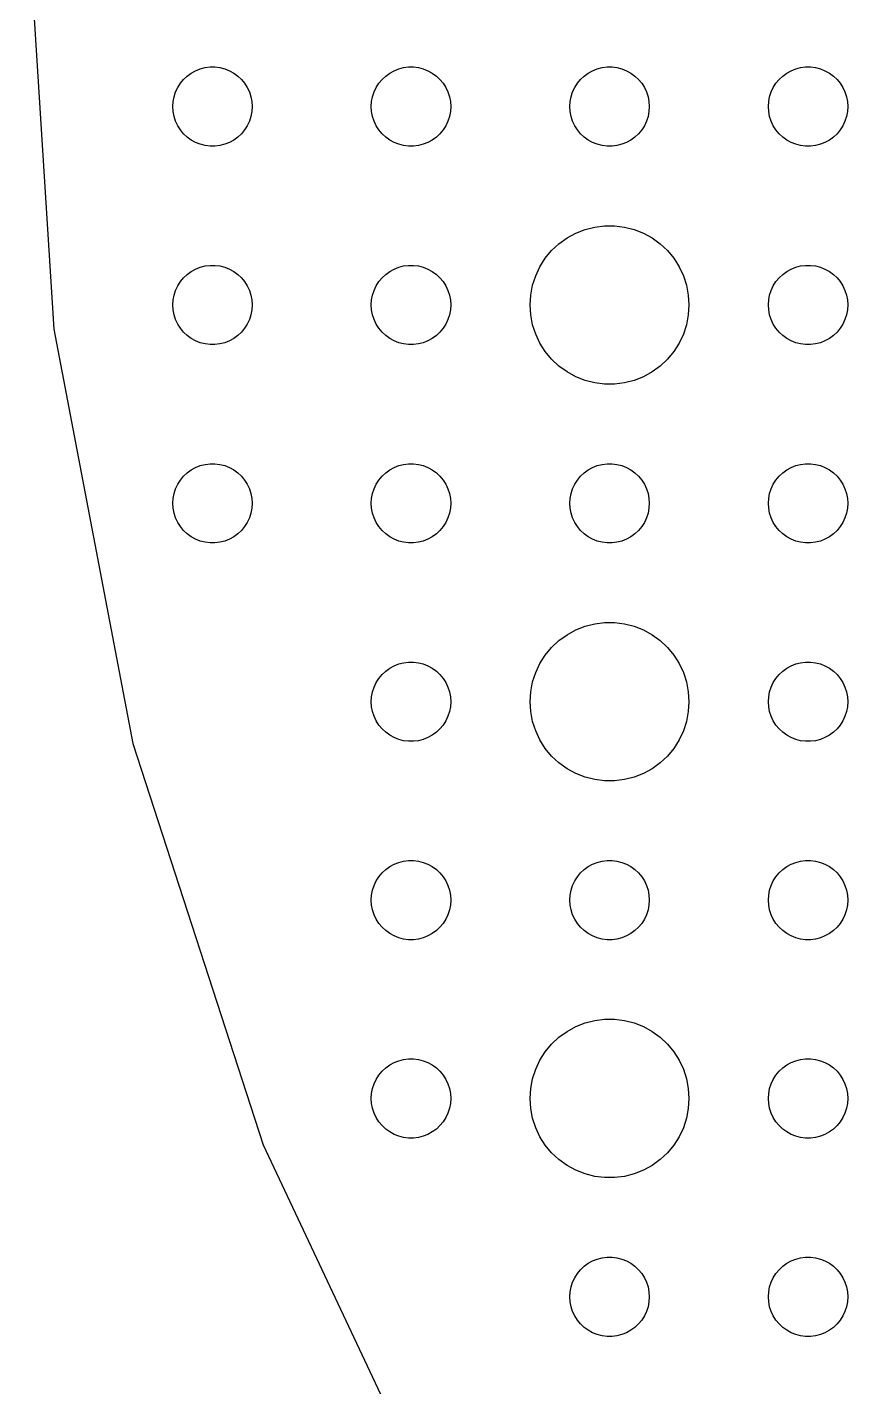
# Model space of a CAD drawing. Header units: metres. Extents: x -127 to 127, y -127 to 127.
# Drawn here: x -127 to -96, y -55.9 to -4.5 of the extents above; entities that cross this region are included whole.
import ezdxf

# ---------------------------------------------------------------- set-up
doc = ezdxf.new("R2010")
doc.units = ezdxf.units.M

msp = doc.modelspace()

# ---------------------------------------------------------------- linework, layer by layer
for p, q in [((-127, 0), (-125.999, -15.9173)), ((-120.804, -6.23351), (-120.639, -6.14275)), ((-120.639, -6.14275), (-120.464, -6.07341)), ((-120.464, -6.07341), (-120.281, -6.02657)), ((-120.281, -6.02657), (-120.094, -6.00294)), ((-120.094, -6.00294), (-119.906, -6.00294)), ((-119.906, -6.00294), (-119.719, -6.02657)), ((-119.719, -6.02657), (-119.536, -6.07341)), ((-119.536, -6.07341), (-119.361, -6.14275)), ((-119.361, -6.14275), (-119.196, -6.23351)), ((-113.304, -6.23351), (-113.139, -6.14275)), ((-113.139, -6.14275), (-112.964, -6.07341)), ((-112.964, -6.07341), (-112.781, -6.02657)), ((-112.781, -6.02657), (-112.594, -6.00294)), ((-112.594, -6.00294), (-112.406, -6.00294)), ((-112.406, -6.00294), (-112.219, -6.02657)), ((-112.219, -6.02657), (-112.036, -6.07341)), ((-112.036, -6.07341), (-111.861, -6.14275)), ((-111.861, -6.14275), (-111.696, -6.23351)), ((-105.804, -6.23351), (-105.639, -6.14275)), ((-105.639, -6.14275), (-105.464, -6.07341)), ((-105.464, -6.07341), (-105.281, -6.02657)), ((-105.281, -6.02657), (-105.094, -6.00294)), ((-105.094, -6.00294), (-104.906, -6.00294)), ((-104.906, -6.00294), (-104.719, -6.02657)), ((-104.719, -6.02657), (-104.536, -6.07341)), ((-104.536, -6.07341), (-104.361, -6.14275)), ((-104.361, -6.14275), (-104.196, -6.23351)), ((-98.3037, -6.23351), (-98.1387, -6.14275)), ((-98.1387, -6.14275), (-97.9635, -6.07341)), ((-97.9635, -6.07341), (-97.7811, -6.02657)), ((-97.7811, -6.02657), (-97.5942, -6.00294)), ((-97.5942, -6.00294), (-97.4058, -6.00294)), ((-97.4058, -6.00294), (-97.2189, -6.02657)), ((-97.2189, -6.02657), (-97.0365, -6.07341)), ((-97.0365, -6.07341), (-96.8613, -6.14275)), ((-96.8613, -6.14275), (-96.6963, -6.23351)), ((-121.314, -6.77736), (-121.214, -6.61832)), ((-121.214, -6.61832), (-121.093, -6.47318)), ((-121.093, -6.47318), (-120.956, -6.34422)), ((-120.956, -6.34422), (-120.804, -6.23351)), ((-119.196, -6.23351), (-119.044, -6.34422)), ((-119.044, -6.34422), (-118.907, -6.47318)), ((-118.907, -6.47318), (-118.786, -6.61832)), ((-118.786, -6.61832), (-118.686, -6.77736)), ((-113.814, -6.77736), (-113.714, -6.61832)), ((-113.714, -6.61832), (-113.593, -6.47318)), ((-113.593, -6.47318), (-113.456, -6.34422)), ((-113.456, -6.34422), (-113.304, -6.23351)), ((-111.696, -6.23351), (-111.544, -6.34422)), ((-111.544, -6.34422), (-111.407, -6.47318)), ((-111.407, -6.47318), (-111.286, -6.61832)), ((-111.286, -6.61832), (-111.186, -6.77736)), ((-106.314, -6.77736), (-106.214, -6.61832)), ((-106.214, -6.61832), (-106.093, -6.47318)), ((-106.093, -6.47318), (-105.956, -6.34422)), ((-105.956, -6.34422), (-105.804, -6.23351)), ((-104.196, -6.23351), (-104.044, -6.34422)), ((-104.044, -6.34422), (-103.907, -6.47318)), ((-103.907, -6.47318), (-103.786, -6.61832)), ((-103.786, -6.61832), (-103.686, -6.77736)), ((-98.8145, -6.77736), (-98.7135, -6.61832)), ((-98.7135, -6.61832), (-98.5934, -6.47318)), ((-98.5934, -6.47318), (-98.4561, -6.34422)), ((-98.4561, -6.34422), (-98.3037, -6.23351)), ((-96.6963, -6.23351), (-96.5439, -6.34422)), ((-96.5439, -6.34422), (-96.4065, -6.47318)), ((-96.4065, -6.47318), (-96.2865, -6.61832)), ((-96.2865, -6.61832), (-96.1855, -6.77736)), ((-121.488, -7.312), (-121.453, -7.12695)), ((-121.453, -7.12695), (-121.395, -6.9478)), ((-121.395, -6.9478), (-121.314, -6.77736)), ((-118.686, -6.77736), (-118.605, -6.9478)), ((-118.605, -6.9478), (-118.547, -7.12695)), ((-118.547, -7.12695), (-118.512, -7.312)), ((-113.988, -7.312), (-113.953, -7.12695)), ((-113.953, -7.12695), (-113.895, -6.9478)), ((-113.895, -6.9478), (-113.814, -6.77736)), ((-111.186, -6.77736), (-111.105, -6.9478)), ((-111.105, -6.9478), (-111.047, -7.12695)), ((-111.047, -7.12695), (-111.012, -7.312)), ((-106.488, -7.312), (-106.453, -7.12695)), ((-106.453, -7.12695), (-106.395, -6.9478)), ((-106.395, -6.9478), (-106.314, -6.77736)), ((-103.686, -6.77736), (-103.605, -6.9478)), ((-103.605, -6.9478), (-103.547, -7.12695)), ((-103.547, -7.12695), (-103.512, -7.312)), ((-98.9882, -7.312), (-98.9529, -7.12695)), ((-98.9529, -7.12695), (-98.8947, -6.9478)), ((-98.8947, -6.9478), (-98.8145, -6.77736)), ((-96.1855, -6.77736), (-96.1053, -6.9478)), ((-96.1053, -6.9478), (-96.0471, -7.12695)), ((-96.0471, -7.12695), (-96.0118, -7.312)), ((-121.5, -7.5), (-121.488, -7.312)), ((-121.488, -7.68799), (-121.5, -7.5)), ((-121.453, -7.87303), (-121.488, -7.68799)), ((-118.512, -7.68799), (-118.547, -7.87303)), ((-118.512, -7.312), (-118.5, -7.5)), ((-118.5, -7.5), (-118.512, -7.68799)), ((-114, -7.5), (-113.988, -7.312)), ((-113.988, -7.68799), (-114, -7.5)), ((-113.953, -7.87303), (-113.988, -7.68799)), ((-111.012, -7.68799), (-111.047, -7.87303)), ((-111.012, -7.312), (-111, -7.5)), ((-111, -7.5), (-111.012, -7.68799)), ((-106.5, -7.5), (-106.488, -7.312)), ((-106.488, -7.68799), (-106.5, -7.5)), ((-106.453, -7.87303), (-106.488, -7.68799)), ((-103.512, -7.68799), (-103.547, -7.87303)), ((-103.512, -7.312), (-103.5, -7.5)), ((-103.5, -7.5), (-103.512, -7.68799)), ((-99, -7.5), (-98.9882, -7.312)), ((-98.9882, -7.68799), (-99, -7.5)), ((-98.9529, -7.87303), (-98.9882, -7.68799)), ((-96.0118, -7.68799), (-96.0471, -7.87303)), ((-96.0118, -7.312), (-96, -7.5)), ((-96, -7.5), (-96.0118, -7.68799)), ((-121.395, -8.05219), (-121.453, -7.87303)), ((-121.314, -8.22263), (-121.395, -8.05219)), ((-121.214, -8.38167), (-121.314, -8.22263)), ((-118.686, -8.22263), (-118.786, -8.38167)), ((-118.605, -8.05219), (-118.686, -8.22263)), ((-118.547, -7.87303), (-118.605, -8.05219)), ((-113.895, -8.05219), (-113.953, -7.87303)), ((-113.814, -8.22263), (-113.895, -8.05219)), ((-113.714, -8.38167), (-113.814, -8.22263)), ((-111.186, -8.22263), (-111.286, -8.38167)), ((-111.105, -8.05219), (-111.186, -8.22263)), ((-111.047, -7.87303), (-111.105, -8.05219)), ((-106.395, -8.05219), (-106.453, -7.87303)), ((-106.314, -8.22263), (-106.395, -8.05219)), ((-106.214, -8.38167), (-106.314, -8.22263)), ((-103.686, -8.22263), (-103.786, -8.38167)), ((-103.605, -8.05219), (-103.686, -8.22263)), ((-103.547, -7.87303), (-103.605, -8.05219)), ((-98.8947, -8.05219), (-98.9529, -7.87303)), ((-98.8145, -8.22263), (-98.8947, -8.05219)), ((-98.7135, -8.38167), (-98.8145, -8.22263)), ((-96.1855, -8.22263), (-96.2865, -8.38167)), ((-96.1053, -8.05219), (-96.1855, -8.22263)), ((-96.0471, -7.87303), (-96.1053, -8.05219)), ((-121.093, -8.52681), (-121.214, -8.38167)), ((-120.956, -8.65576), (-121.093, -8.52681)), ((-120.804, -8.76648), (-120.956, -8.65576)), ((-119.044, -8.65576), (-119.196, -8.76648)), ((-118.907, -8.52681), (-119.044, -8.65576)), ((-118.786, -8.38167), (-118.907, -8.52681)), ((-113.593, -8.52681), (-113.714, -8.38167)), ((-113.456, -8.65576), (-113.593, -8.52681)), ((-113.304, -8.76648), (-113.456, -8.65576)), ((-111.544, -8.65576), (-111.696, -8.76648)), ((-111.407, -8.52681), (-111.544, -8.65576)), ((-111.286, -8.38167), (-111.407, -8.52681)), ((-106.093, -8.52681), (-106.214, -8.38167)), ((-105.956, -8.65576), (-106.093, -8.52681)), ((-105.804, -8.76648), (-105.956, -8.65576)), ((-104.044, -8.65576), (-104.196, -8.76648)), ((-103.907, -8.52681), (-104.044, -8.65576)), ((-103.786, -8.38167), (-103.907, -8.52681)), ((-98.5934, -8.52681), (-98.7135, -8.38167)), ((-98.4561, -8.65576), (-98.5934, -8.52681)), ((-98.3037, -8.76648), (-98.4561, -8.65576)), ((-96.5439, -8.65576), (-96.6963, -8.76648)), ((-96.4065, -8.52681), (-96.5439, -8.65576)), ((-96.2865, -8.38167), (-96.4065, -8.52681)), ((-120.639, -8.85724), (-120.804, -8.76648)), ((-120.464, -8.92657), (-120.639, -8.85724)), ((-120.281, -8.97342), (-120.464, -8.92657)), ((-120.094, -8.99704), (-120.281, -8.97342)), ((-119.906, -8.99704), (-120.094, -8.99704)), ((-119.719, -8.97342), (-119.906, -8.99704)), ((-119.536, -8.92657), (-119.719, -8.97342)), ((-119.361, -8.85724), (-119.536, -8.92657)), ((-119.196, -8.76648), (-119.361, -8.85724)), ((-113.139, -8.85724), (-113.304, -8.76648)), ((-112.964, -8.92657), (-113.139, -8.85724)), ((-112.781, -8.97342), (-112.964, -8.92657)), ((-112.594, -8.99704), (-112.781, -8.97342)), ((-112.406, -8.99704), (-112.594, -8.99704)), ((-112.219, -8.97342), (-112.406, -8.99704)), ((-112.036, -8.92657), (-112.219, -8.97342)), ((-111.861, -8.85724), (-112.036, -8.92657)), ((-111.696, -8.76648), (-111.861, -8.85724)), ((-105.639, -8.85724), (-105.804, -8.76648)), ((-105.464, -8.92657), (-105.639, -8.85724)), ((-105.281, -8.97342), (-105.464, -8.92657)), ((-105.094, -8.99704), (-105.281, -8.97342)), ((-104.906, -8.99704), (-105.094, -8.99704)), ((-104.719, -8.97342), (-104.906, -8.99704)), ((-104.536, -8.92657), (-104.719, -8.97342)), ((-104.361, -8.85724), (-104.536, -8.92657)), ((-104.196, -8.76648), (-104.361, -8.85724)), ((-98.1387, -8.85724), (-98.3037, -8.76648)), ((-97.9635, -8.92657), (-98.1387, -8.85724)), ((-97.7811, -8.97342), (-97.9635, -8.92657)), ((-97.5942, -8.99704), (-97.7811, -8.97342)), ((-97.4058, -8.99704), (-97.5942, -8.99704)), ((-97.2189, -8.97342), (-97.4058, -8.99704)), ((-97.0365, -8.92657), (-97.2189, -8.97342)), ((-96.8613, -8.85724), (-97.0365, -8.92657)), ((-96.6963, -8.76648), (-96.8613, -8.85724)), ((-106.607, -12.467), (-106.277, -12.2855)), ((-106.277, -12.2855), (-105.927, -12.1468)), ((-105.927, -12.1468), (-105.562, -12.0531)), ((-105.562, -12.0531), (-105.188, -12.0059)), ((-105.188, -12.0059), (-104.812, -12.0059)), ((-104.812, -12.0059), (-104.438, -12.0531)), ((-104.438, -12.0531), (-104.073, -12.1468)), ((-104.073, -12.1468), (-103.723, -12.2855)), ((-103.723, -12.2855), (-103.393, -12.467)), ((-107.187, -12.9464), (-106.912, -12.6884)), ((-106.912, -12.6884), (-106.607, -12.467)), ((-103.393, -12.467), (-103.088, -12.6884)), ((-103.088, -12.6884), (-102.813, -12.9464)), ((-107.629, -13.5547), (-107.427, -13.2366)), ((-107.427, -13.2366), (-107.187, -12.9464)), ((-102.813, -12.9464), (-102.573, -13.2366)), ((-102.573, -13.2366), (-102.371, -13.5547)), ((-121.093, -13.9732), (-120.956, -13.8442)), ((-120.956, -13.8442), (-120.804, -13.7335)), ((-120.804, -13.7335), (-120.639, -13.6427)), ((-120.639, -13.6427), (-120.464, -13.5734)), ((-120.464, -13.5734), (-120.281, -13.5266)), ((-120.281, -13.5266), (-120.094, -13.5029)), ((-120.094, -13.5029), (-119.906, -13.5029)), ((-119.906, -13.5029), (-119.719, -13.5266)), ((-119.719, -13.5266), (-119.536, -13.5734)), ((-119.536, -13.5734), (-119.361, -13.6427)), ((-119.361, -13.6427), (-119.196, -13.7335)), ((-119.196, -13.7335), (-119.044, -13.8442)), ((-119.044, -13.8442), (-118.907, -13.9732)), ((-113.593, -13.9732), (-113.456, -13.8442)), ((-113.456, -13.8442), (-113.304, -13.7335)), ((-113.304, -13.7335), (-113.139, -13.6427)), ((-113.139, -13.6427), (-112.964, -13.5734)), ((-112.964, -13.5734), (-112.781, -13.5266)), ((-112.781, -13.5266), (-112.594, -13.5029)), ((-112.594, -13.5029), (-112.406, -13.5029)), ((-112.406, -13.5029), (-112.219, -13.5266)), ((-112.219, -13.5266), (-112.036, -13.5734)), ((-112.036, -13.5734), (-111.861, -13.6427)), ((-111.861, -13.6427), (-111.696, -13.7335)), ((-111.696, -13.7335), (-111.544, -13.8442)), ((-111.544, -13.8442), (-111.407, -13.9732)), ((-107.789, -13.8956), (-107.629, -13.5547)), ((-102.371, -13.5547), (-102.211, -13.8956)), ((-98.5934, -13.9732), (-98.4561, -13.8442)), ((-98.4561, -13.8442), (-98.3037, -13.7335)), ((-98.3037, -13.7335), (-98.1387, -13.6427)), ((-98.1387, -13.6427), (-97.9635, -13.5734)), ((-97.9635, -13.5734), (-97.7811, -13.5266)), ((-97.7811, -13.5266), (-97.5942, -13.5029)), ((-97.5942, -13.5029), (-97.4058, -13.5029)), ((-97.4058, -13.5029), (-97.2189, -13.5266)), ((-97.2189, -13.5266), (-97.0365, -13.5734)), ((-97.0365, -13.5734), (-96.8613, -13.6427)), ((-96.8613, -13.6427), (-96.6963, -13.7335)), ((-96.6963, -13.7335), (-96.5439, -13.8442)), ((-96.5439, -13.8442), (-96.4065, -13.9732)), ((-121.395, -14.4478), (-121.314, -14.2774)), ((-121.314, -14.2774), (-121.214, -14.1183)), ((-121.214, -14.1183), (-121.093, -13.9732)), ((-118.907, -13.9732), (-118.786, -14.1183)), ((-118.786, -14.1183), (-118.686, -14.2774)), ((-118.686, -14.2774), (-118.605, -14.4478)), ((-113.895, -14.4478), (-113.814, -14.2774)), ((-113.814, -14.2774), (-113.714, -14.1183)), ((-113.714, -14.1183), (-113.593, -13.9732)), ((-111.407, -13.9732), (-111.286, -14.1183)), ((-111.286, -14.1183), (-111.186, -14.2774)), ((-111.186, -14.2774), (-111.105, -14.4478)), ((-107.976, -14.624), (-107.906, -14.2539)), ((-107.906, -14.2539), (-107.789, -13.8956)), ((-102.211, -13.8956), (-102.094, -14.2539)), ((-102.094, -14.2539), (-102.024, -14.624)), ((-98.8947, -14.4478), (-98.8145, -14.2774)), ((-98.8145, -14.2774), (-98.7135, -14.1183)), ((-98.7135, -14.1183), (-98.5934, -13.9732)), ((-96.4065, -13.9732), (-96.2865, -14.1183)), ((-96.2865, -14.1183), (-96.1855, -14.2774)), ((-96.1855, -14.2774), (-96.1053, -14.4478)), ((-121.5, -15), (-121.488, -14.812)), ((-121.488, -14.812), (-121.453, -14.627)), ((-121.453, -14.627), (-121.395, -14.4478)), ((-118.605, -14.4478), (-118.547, -14.627)), ((-118.547, -14.627), (-118.512, -14.812)), ((-118.512, -14.812), (-118.5, -15)), ((-114, -15), (-113.988, -14.812)), ((-113.988, -14.812), (-113.953, -14.627)), ((-113.953, -14.627), (-113.895, -14.4478)), ((-111.105, -14.4478), (-111.047, -14.627)), ((-111.047, -14.627), (-111.012, -14.812)), ((-111.012, -14.812), (-111, -15)), ((-108, -15), (-107.976, -14.624)), ((-102.024, -14.624), (-102, -15)), ((-99, -15), (-98.9882, -14.812)), ((-98.9882, -14.812), (-98.9529, -14.627)), ((-98.9529, -14.627), (-98.8947, -14.4478)), ((-96.1053, -14.4478), (-96.0471, -14.627)), ((-96.0471, -14.627), (-96.0118, -14.812)), ((-96.0118, -14.812), (-96, -15)), ((-121.488, -15.188), (-121.5, -15)), ((-121.453, -15.373), (-121.488, -15.188)), ((-121.395, -15.5522), (-121.453, -15.373)), ((-118.547, -15.373), (-118.605, -15.5522)), ((-118.512, -15.188), (-118.547, -15.373)), ((-118.5, -15), (-118.512, -15.188)), ((-113.988, -15.188), (-114, -15)), ((-113.953, -15.373), (-113.988, -15.188)), ((-113.895, -15.5522), (-113.953, -15.373)), ((-111.047, -15.373), (-111.105, -15.5522)), ((-111.012, -15.188), (-111.047, -15.373)), ((-111, -15), (-111.012, -15.188)), ((-107.976, -15.376), (-108, -15)), ((-107.906, -15.7461), (-107.976, -15.376)), ((-102.024, -15.376), (-102.094, -15.7461)), ((-102, -15), (-102.024, -15.376)), ((-98.9882, -15.188), (-99, -15)), ((-98.9529, -15.373), (-98.9882, -15.188)), ((-98.8947, -15.5522), (-98.9529, -15.373)), ((-96.0471, -15.373), (-96.1053, -15.5522)), ((-96.0118, -15.188), (-96.0471, -15.373)), ((-96, -15), (-96.0118, -15.188)), ((-125.999, -15.9173), (-123.01, -31.5836)), ((-121.314, -15.7226), (-121.395, -15.5522)), ((-121.214, -15.8817), (-121.314, -15.7226)), ((-121.093, -16.0268), (-121.214, -15.8817)), ((-118.786, -15.8817), (-118.907, -16.0268)), ((-118.686, -15.7226), (-118.786, -15.8817)), ((-118.605, -15.5522), (-118.686, -15.7226)), ((-113.814, -15.7226), (-113.895, -15.5522)), ((-113.714, -15.8817), (-113.814, -15.7226)), ((-113.593, -16.0268), (-113.714, -15.8817)), ((-111.286, -15.8817), (-111.407, -16.0268)), ((-111.186, -15.7226), (-111.286, -15.8817)), ((-111.105, -15.5522), (-111.186, -15.7226)), ((-107.789, -16.1044), (-107.906, -15.7461)), ((-102.094, -15.7461), (-102.211, -16.1044)), ((-98.8145, -15.7226), (-98.8947, -15.5522)), ((-98.7135, -15.8817), (-98.8145, -15.7226)), ((-98.5934, -16.0268), (-98.7135, -15.8817)), ((-96.2865, -15.8817), (-96.4065, -16.0268)), ((-96.1855, -15.7226), (-96.2865, -15.8817)), ((-96.1053, -15.5522), (-96.1855, -15.7226)), ((-120.956, -16.1558), (-121.093, -16.0268)), ((-120.804, -16.2665), (-120.956, -16.1558)), ((-120.639, -16.3572), (-120.804, -16.2665)), ((-120.464, -16.4266), (-120.639, -16.3572)), ((-120.281, -16.4734), (-120.464, -16.4266)), ((-119.536, -16.4266), (-119.719, -16.4734)), ((-119.361, -16.3572), (-119.536, -16.4266)), ((-119.196, -16.2665), (-119.361, -16.3572)), ((-119.044, -16.1558), (-119.196, -16.2665)), ((-118.907, -16.0268), (-119.044, -16.1558)), ((-113.456, -16.1558), (-113.593, -16.0268)), ((-113.304, -16.2665), (-113.456, -16.1558)), ((-113.139, -16.3572), (-113.304, -16.2665)), ((-112.964, -16.4266), (-113.139, -16.3572)), ((-112.781, -16.4734), (-112.964, -16.4266)), ((-112.036, -16.4266), (-112.219, -16.4734)), ((-111.861, -16.3572), (-112.036, -16.4266)), ((-111.696, -16.2665), (-111.861, -16.3572)), ((-111.544, -16.1558), (-111.696, -16.2665)), ((-111.407, -16.0268), (-111.544, -16.1558)), ((-107.629, -16.4453), (-107.789, -16.1044)), ((-107.427, -16.7634), (-107.629, -16.4453)), ((-102.371, -16.4453), (-102.573, -16.7634)), ((-102.211, -16.1044), (-102.371, -16.4453)), ((-98.4561, -16.1558), (-98.5934, -16.0268)), ((-98.3037, -16.2665), (-98.4561, -16.1558)), ((-98.1387, -16.3572), (-98.3037, -16.2665)), ((-97.9635, -16.4266), (-98.1387, -16.3572)), ((-97.7811, -16.4734), (-97.9635, -16.4266)), ((-97.0365, -16.4266), (-97.2189, -16.4734)), ((-96.8613, -16.3572), (-97.0365, -16.4266)), ((-96.6963, -16.2665), (-96.8613, -16.3572)), ((-96.5439, -16.1558), (-96.6963, -16.2665)), ((-96.4065, -16.0268), (-96.5439, -16.1558)), ((-120.094, -16.497), (-120.281, -16.4734)), ((-119.906, -16.497), (-120.094, -16.497)), ((-119.719, -16.4734), (-119.906, -16.497)), ((-112.594, -16.497), (-112.781, -16.4734)), ((-112.406, -16.497), (-112.594, -16.497)), ((-112.219, -16.4734), (-112.406, -16.497)), ((-107.187, -17.0536), (-107.427, -16.7634)), ((-102.573, -16.7634), (-102.813, -17.0536)), ((-97.5942, -16.497), (-97.7811, -16.4734)), ((-97.4058, -16.497), (-97.5942, -16.497)), ((-97.2189, -16.4734), (-97.4058, -16.497)), ((-106.912, -17.3115), (-107.187, -17.0536)), ((-106.607, -17.533), (-106.912, -17.3115)), ((-103.088, -17.3115), (-103.393, -17.533)), ((-102.813, -17.0536), (-103.088, -17.3115)), ((-106.277, -17.7145), (-106.607, -17.533)), ((-105.927, -17.8532), (-106.277, -17.7145)), ((-105.562, -17.9469), (-105.927, -17.8532)), ((-105.188, -17.9941), (-105.562, -17.9469)), ((-104.438, -17.9469), (-104.812, -17.9941)), ((-104.073, -17.8532), (-104.438, -17.9469)), ((-103.723, -17.7145), (-104.073, -17.8532)), ((-103.393, -17.533), (-103.723, -17.7145)), ((-104.812, -17.9941), (-105.188, -17.9941)), ((-120.639, -21.1427), (-120.464, -21.0734)), ((-120.464, -21.0734), (-120.281, -21.0266)), ((-120.281, -21.0266), (-120.094, -21.003)), ((-120.094, -21.003), (-119.906, -21.003)), ((-119.906, -21.003), (-119.719, -21.0266)), ((-119.719, -21.0266), (-119.536, -21.0734)), ((-119.536, -21.0734), (-119.361, -21.1427)), ((-113.139, -21.1427), (-112.964, -21.0734)), ((-112.964, -21.0734), (-112.781, -21.0266)), ((-112.781, -21.0266), (-112.594, -21.003)), ((-112.594, -21.003), (-112.406, -21.003)), ((-112.406, -21.003), (-112.219, -21.0266)), ((-112.219, -21.0266), (-112.036, -21.0734)), ((-112.036, -21.0734), (-111.861, -21.1427)), ((-105.639, -21.1427), (-105.464, -21.0734)), ((-105.464, -21.0734), (-105.281, -21.0266)), ((-105.281, -21.0266), (-105.094, -21.003)), ((-105.094, -21.003), (-104.906, -21.003)), ((-104.906, -21.003), (-104.719, -21.0266)), ((-104.719, -21.0266), (-104.536, -21.0734)), ((-104.536, -21.0734), (-104.361, -21.1427)), ((-98.1387, -21.1427), (-97.9635, -21.0734)), ((-97.9635, -21.0734), (-97.7811, -21.0266)), ((-97.7811, -21.0266), (-97.5942, -21.003)), ((-97.5942, -21.003), (-97.4058, -21.003)), ((-97.4058, -21.003), (-97.2189, -21.0266)), ((-97.2189, -21.0266), (-97.0365, -21.0734)), ((-97.0365, -21.0734), (-96.8613, -21.1427)), ((-121.214, -21.6183), (-121.093, -21.4732)), ((-121.093, -21.4732), (-120.956, -21.3442)), ((-120.956, -21.3442), (-120.804, -21.2335)), ((-120.804, -21.2335), (-120.639, -21.1427)), ((-119.361, -21.1427), (-119.196, -21.2335)), ((-119.196, -21.2335), (-119.044, -21.3442)), ((-119.044, -21.3442), (-118.907, -21.4732)), ((-118.907, -21.4732), (-118.786, -21.6183)), ((-113.714, -21.6183), (-113.593, -21.4732)), ((-113.593, -21.4732), (-113.456, -21.3442)), ((-113.456, -21.3442), (-113.304, -21.2335)), ((-113.304, -21.2335), (-113.139, -21.1427)), ((-111.861, -21.1427), (-111.696, -21.2335)), ((-111.696, -21.2335), (-111.544, -21.3442)), ((-111.544, -21.3442), (-111.407, -21.4732)), ((-111.407, -21.4732), (-111.286, -21.6183)), ((-106.214, -21.6183), (-106.093, -21.4732)), ((-106.093, -21.4732), (-105.956, -21.3442)), ((-105.956, -21.3442), (-105.804, -21.2335)), ((-105.804, -21.2335), (-105.639, -21.1427)), ((-104.361, -21.1427), (-104.196, -21.2335)), ((-104.196, -21.2335), (-104.044, -21.3442)), ((-104.044, -21.3442), (-103.907, -21.4732)), ((-103.907, -21.4732), (-103.786, -21.6183)), ((-98.7135, -21.6183), (-98.5934, -21.4732)), ((-98.5934, -21.4732), (-98.4561, -21.3442)), ((-98.4561, -21.3442), (-98.3037, -21.2335)), ((-98.3037, -21.2335), (-98.1387, -21.1427)), ((-96.8613, -21.1427), (-96.6963, -21.2335)), ((-96.6963, -21.2335), (-96.5439, -21.3442)), ((-96.5439, -21.3442), (-96.4065, -21.4732)), ((-96.4065, -21.4732), (-96.2865, -21.6183)), ((-121.453, -22.127), (-121.395, -21.9478)), ((-121.395, -21.9478), (-121.314, -21.7774)), ((-121.314, -21.7774), (-121.214, -21.6183)), ((-118.786, -21.6183), (-118.686, -21.7774)), ((-118.686, -21.7774), (-118.605, -21.9478)), ((-118.605, -21.9478), (-118.547, -22.127)), ((-113.953, -22.127), (-113.895, -21.9478)), ((-113.895, -21.9478), (-113.814, -21.7774)), ((-113.814, -21.7774), (-113.714, -21.6183)), ((-111.286, -21.6183), (-111.186, -21.7774)), ((-111.186, -21.7774), (-111.105, -21.9478)), ((-111.105, -21.9478), (-111.047, -22.127)), ((-106.453, -22.127), (-106.395, -21.9478)), ((-106.395, -21.9478), (-106.314, -21.7774)), ((-106.314, -21.7774), (-106.214, -21.6183)), ((-103.786, -21.6183), (-103.686, -21.7774)), ((-103.686, -21.7774), (-103.605, -21.9478)), ((-103.605, -21.9478), (-103.547, -22.127)), ((-98.9529, -22.127), (-98.8947, -21.9478)), ((-98.8947, -21.9478), (-98.8145, -21.7774)), ((-98.8145, -21.7774), (-98.7135, -21.6183)), ((-96.2865, -21.6183), (-96.1855, -21.7774)), ((-96.1855, -21.7774), (-96.1053, -21.9478)), ((-96.1053, -21.9478), (-96.0471, -22.127)), ((-121.5, -22.5), (-121.488, -22.312)), ((-121.488, -22.688), (-121.5, -22.5)), ((-121.488, -22.312), (-121.453, -22.127)), ((-118.547, -22.127), (-118.512, -22.312)), ((-118.512, -22.312), (-118.5, -22.5)), ((-118.5, -22.5), (-118.512, -22.688)), ((-114, -22.5), (-113.988, -22.312)), ((-113.988, -22.688), (-114, -22.5)), ((-113.988, -22.312), (-113.953, -22.127)), ((-111.047, -22.127), (-111.012, -22.312)), ((-111.012, -22.312), (-111, -22.5)), ((-111, -22.5), (-111.012, -22.688)), ((-106.5, -22.5), (-106.488, -22.312)), ((-106.488, -22.688), (-106.5, -22.5)), ((-106.488, -22.312), (-106.453, -22.127)), ((-103.547, -22.127), (-103.512, -22.312)), ((-103.512, -22.312), (-103.5, -22.5)), ((-103.5, -22.5), (-103.512, -22.688)), ((-99, -22.5), (-98.9882, -22.312)), ((-98.9882, -22.688), (-99, -22.5)), ((-98.9882, -22.312), (-98.9529, -22.127)), ((-96.0471, -22.127), (-96.0118, -22.312)), ((-96.0118, -22.312), (-96, -22.5)), ((-96, -22.5), (-96.0118, -22.688)), ((-121.453, -22.873), (-121.488, -22.688)), ((-121.395, -23.0522), (-121.453, -22.873)), ((-121.314, -23.2226), (-121.395, -23.0522)), ((-118.605, -23.0522), (-118.686, -23.2226)), ((-118.547, -22.873), (-118.605, -23.0522)), ((-118.512, -22.688), (-118.547, -22.873)), ((-113.953, -22.873), (-113.988, -22.688)), ((-113.895, -23.0522), (-113.953, -22.873)), ((-113.814, -23.2226), (-113.895, -23.0522)), ((-111.105, -23.0522), (-111.186, -23.2226)), ((-111.047, -22.873), (-111.105, -23.0522)), ((-111.012, -22.688), (-111.047, -22.873)), ((-106.453, -22.873), (-106.488, -22.688)), ((-106.395, -23.0522), (-106.453, -22.873)), ((-106.314, -23.2226), (-106.395, -23.0522)), ((-103.605, -23.0522), (-103.686, -23.2226)), ((-103.547, -22.873), (-103.605, -23.0522)), ((-103.512, -22.688), (-103.547, -22.873)), ((-98.9529, -22.873), (-98.9882, -22.688)), ((-98.8947, -23.0522), (-98.9529, -22.873)), ((-98.8145, -23.2226), (-98.8947, -23.0522)), ((-96.1053, -23.0522), (-96.1855, -23.2226)), ((-96.0471, -22.873), (-96.1053, -23.0522)), ((-96.0118, -22.688), (-96.0471, -22.873)), ((-121.214, -23.3817), (-121.314, -23.2226)), ((-121.093, -23.5268), (-121.214, -23.3817)), ((-120.956, -23.6558), (-121.093, -23.5268)), ((-118.907, -23.5268), (-119.044, -23.6558)), ((-118.786, -23.3817), (-118.907, -23.5268)), ((-118.686, -23.2226), (-118.786, -23.3817)), ((-113.714, -23.3817), (-113.814, -23.2226)), ((-113.593, -23.5268), (-113.714, -23.3817)), ((-113.456, -23.6558), (-113.593, -23.5268)), ((-111.407, -23.5268), (-111.544, -23.6558)), ((-111.286, -23.3817), (-111.407, -23.5268)), ((-111.186, -23.2226), (-111.286, -23.3817)), ((-106.214, -23.3817), (-106.314, -23.2226)), ((-106.093, -23.5268), (-106.214, -23.3817)), ((-105.956, -23.6558), (-106.093, -23.5268)), ((-103.907, -23.5268), (-104.044, -23.6558)), ((-103.786, -23.3817), (-103.907, -23.5268)), ((-103.686, -23.2226), (-103.786, -23.3817)), ((-98.7135, -23.3817), (-98.8145, -23.2226)), ((-98.5934, -23.5268), (-98.7135, -23.3817)), ((-98.4561, -23.6558), (-98.5934, -23.5268)), ((-96.4065, -23.5268), (-96.5439, -23.6558)), ((-96.2865, -23.3817), (-96.4065, -23.5268)), ((-96.1855, -23.2226), (-96.2865, -23.3817)), ((-120.804, -23.7665), (-120.956, -23.6558)), ((-120.639, -23.8572), (-120.804, -23.7665)), ((-120.464, -23.9266), (-120.639, -23.8572)), ((-120.281, -23.9734), (-120.464, -23.9266)), ((-120.094, -23.997), (-120.281, -23.9734)), ((-119.906, -23.997), (-120.094, -23.997)), ((-119.719, -23.9734), (-119.906, -23.997)), ((-119.536, -23.9266), (-119.719, -23.9734)), ((-119.361, -23.8572), (-119.536, -23.9266)), ((-119.196, -23.7665), (-119.361, -23.8572)), ((-119.044, -23.6558), (-119.196, -23.7665)), ((-113.304, -23.7665), (-113.456, -23.6558)), ((-113.139, -23.8572), (-113.304, -23.7665)), ((-112.964, -23.9266), (-113.139, -23.8572)), ((-112.781, -23.9734), (-112.964, -23.9266)), ((-112.594, -23.997), (-112.781, -23.9734)), ((-112.406, -23.997), (-112.594, -23.997)), ((-112.219, -23.9734), (-112.406, -23.997)), ((-112.036, -23.9266), (-112.219, -23.9734)), ((-111.861, -23.8572), (-112.036, -23.9266)), ((-111.696, -23.7665), (-111.861, -23.8572)), ((-111.544, -23.6558), (-111.696, -23.7665)), ((-105.804, -23.7665), (-105.956, -23.6558)), ((-105.639, -23.8572), (-105.804, -23.7665)), ((-105.464, -23.9266), (-105.639, -23.8572)), ((-105.281, -23.9734), (-105.464, -23.9266)), ((-105.094, -23.997), (-105.281, -23.9734)), ((-104.906, -23.997), (-105.094, -23.997)), ((-104.719, -23.9734), (-104.906, -23.997)), ((-104.536, -23.9266), (-104.719, -23.9734)), ((-104.361, -23.8572), (-104.536, -23.9266)), ((-104.196, -23.7665), (-104.361, -23.8572)), ((-104.044, -23.6558), (-104.196, -23.7665)), ((-98.3037, -23.7665), (-98.4561, -23.6558)), ((-98.1387, -23.8572), (-98.3037, -23.7665)), ((-97.9635, -23.9266), (-98.1387, -23.8572)), ((-97.7811, -23.9734), (-97.9635, -23.9266)), ((-97.5942, -23.997), (-97.7811, -23.9734)), ((-97.4058, -23.997), (-97.5942, -23.997)), ((-97.2189, -23.9734), (-97.4058, -23.997)), ((-97.0365, -23.9266), (-97.2189, -23.9734)), ((-96.8613, -23.8572), (-97.0365, -23.9266)), ((-96.6963, -23.7665), (-96.8613, -23.8572)), ((-96.5439, -23.6558), (-96.6963, -23.7665)), ((-106.277, -27.2855), (-105.927, -27.1468)), ((-105.927, -27.1468), (-105.562, -27.0531)), ((-105.562, -27.0531), (-105.188, -27.0059)), ((-105.188, -27.0059), (-104.812, -27.0059)), ((-104.812, -27.0059), (-104.438, -27.0531)), ((-104.438, -27.0531), (-104.073, -27.1468)), ((-104.073, -27.1468), (-103.723, -27.2855)), ((-107.187, -27.9464), (-106.912, -27.6884)), ((-106.912, -27.6884), (-106.607, -27.467)), ((-106.607, -27.467), (-106.277, -27.2855)), ((-103.723, -27.2855), (-103.393, -27.467)), ((-103.393, -27.467), (-103.088, -27.6884)), ((-103.088, -27.6884), (-102.813, -27.9464)), ((-107.629, -28.5547), (-107.427, -28.2366)), ((-107.427, -28.2366), (-107.187, -27.9464)), ((-102.813, -27.9464), (-102.573, -28.2366)), ((-102.573, -28.2366), (-102.371, -28.5547)), ((-113.456, -28.8442), (-113.304, -28.7335)), ((-113.304, -28.7335), (-113.139, -28.6427)), ((-113.139, -28.6427), (-112.964, -28.5734)), ((-112.964, -28.5734), (-112.781, -28.5266)), ((-112.781, -28.5266), (-112.594, -28.503)), ((-112.594, -28.503), (-112.406, -28.503)), ((-112.406, -28.503), (-112.219, -28.5266)), ((-112.219, -28.5266), (-112.036, -28.5734)), ((-112.036, -28.5734), (-111.861, -28.6427)), ((-111.861, -28.6427), (-111.696, -28.7335)), ((-111.696, -28.7335), (-111.544, -28.8442)), ((-107.789, -28.8956), (-107.629, -28.5547)), ((-102.371, -28.5547), (-102.211, -28.8956)), ((-98.4561, -28.8442), (-98.3037, -28.7335)), ((-98.3037, -28.7335), (-98.1387, -28.6427)), ((-98.1387, -28.6427), (-97.9635, -28.5734)), ((-97.9635, -28.5734), (-97.7811, -28.5266)), ((-97.7811, -28.5266), (-97.5942, -28.503)), ((-97.5942, -28.503), (-97.4058, -28.503)), ((-97.4058, -28.503), (-97.2189, -28.5266)), ((-97.2189, -28.5266), (-97.0365, -28.5734)), ((-97.0365, -28.5734), (-96.8613, -28.6427)), ((-96.8613, -28.6427), (-96.6963, -28.7335)), ((-96.6963, -28.7335), (-96.5439, -28.8442)), ((-113.895, -29.4478), (-113.814, -29.2774)), ((-113.814, -29.2774), (-113.714, -29.1183)), ((-113.714, -29.1183), (-113.593, -28.9732)), ((-113.593, -28.9732), (-113.456, -28.8442)), ((-111.544, -28.8442), (-111.407, -28.9732)), ((-111.407, -28.9732), (-111.286, -29.1183)), ((-111.286, -29.1183), (-111.186, -29.2774)), ((-111.186, -29.2774), (-111.105, -29.4478)), ((-107.976, -29.624), (-107.906, -29.2539)), ((-107.906, -29.2539), (-107.789, -28.8956)), ((-102.211, -28.8956), (-102.094, -29.2539)), ((-102.094, -29.2539), (-102.024, -29.624)), ((-98.8947, -29.4478), (-98.8145, -29.2774)), ((-98.8145, -29.2774), (-98.7135, -29.1183)), ((-98.7135, -29.1183), (-98.5934, -28.9732)), ((-98.5934, -28.9732), (-98.4561, -28.8442)), ((-96.5439, -28.8442), (-96.4065, -28.9732)), ((-96.4065, -28.9732), (-96.2865, -29.1183)), ((-96.2865, -29.1183), (-96.1855, -29.2774)), ((-96.1855, -29.2774), (-96.1053, -29.4478)), ((-114, -30), (-113.988, -29.812)), ((-113.988, -29.812), (-113.953, -29.627)), ((-113.953, -29.627), (-113.895, -29.4478)), ((-111.105, -29.4478), (-111.047, -29.627)), ((-111.047, -29.627), (-111.012, -29.812)), ((-111.012, -29.812), (-111, -30)), ((-108, -30), (-107.976, -29.624)), ((-102.024, -29.624), (-102, -30)), ((-99, -30), (-98.9882, -29.812)), ((-98.9882, -29.812), (-98.9529, -29.627)), ((-98.9529, -29.627), (-98.8947, -29.4478)), ((-96.1053, -29.4478), (-96.0471, -29.627)), ((-96.0471, -29.627), (-96.0118, -29.812)), ((-96.0118, -29.812), (-96, -30)), ((-113.988, -30.188), (-114, -30)), ((-113.953, -30.373), (-113.988, -30.188)), ((-111.012, -30.188), (-111.047, -30.373)), ((-111, -30), (-111.012, -30.188)), ((-107.976, -30.376), (-108, -30)), ((-102, -30), (-102.024, -30.376)), ((-98.9882, -30.188), (-99, -30)), ((-98.9529, -30.373), (-98.9882, -30.188)), ((-96.0118, -30.188), (-96.0471, -30.373)), ((-96, -30), (-96.0118, -30.188)), ((-113.895, -30.5522), (-113.953, -30.373)), ((-113.814, -30.7226), (-113.895, -30.5522)), ((-113.714, -30.8817), (-113.814, -30.7226)), ((-111.186, -30.7226), (-111.286, -30.8817)), ((-111.105, -30.5522), (-111.186, -30.7226)), ((-111.047, -30.373), (-111.105, -30.5522)), ((-107.906, -30.7461), (-107.976, -30.376)), ((-107.789, -31.1044), (-107.906, -30.7461)), ((-102.094, -30.7461), (-102.211, -31.1044)), ((-102.024, -30.376), (-102.094, -30.7461)), ((-98.8947, -30.5522), (-98.9529, -30.373)), ((-98.8145, -30.7226), (-98.8947, -30.5522)), ((-98.7135, -30.8817), (-98.8145, -30.7226)), ((-96.1855, -30.7226), (-96.2865, -30.8817)), ((-96.1053, -30.5522), (-96.1855, -30.7226)), ((-96.0471, -30.373), (-96.1053, -30.5522)), ((-113.593, -31.0268), (-113.714, -30.8817)), ((-113.456, -31.1558), (-113.593, -31.0268)), ((-113.304, -31.2665), (-113.456, -31.1558)), ((-113.139, -31.3572), (-113.304, -31.2665)), ((-111.696, -31.2665), (-111.861, -31.3572)), ((-111.544, -31.1558), (-111.696, -31.2665)), ((-111.407, -31.0268), (-111.544, -31.1558)), ((-111.286, -30.8817), (-111.407, -31.0268)), ((-107.629, -31.4453), (-107.789, -31.1044)), ((-102.211, -31.1044), (-102.371, -31.4453)), ((-98.5934, -31.0268), (-98.7135, -30.8817)), ((-98.4561, -31.1558), (-98.5934, -31.0268)), ((-98.3037, -31.2665), (-98.4561, -31.1558)), ((-98.1387, -31.3572), (-98.3037, -31.2665)), ((-96.6963, -31.2665), (-96.8613, -31.3572)), ((-96.5439, -31.1558), (-96.6963, -31.2665)), ((-96.4065, -31.0268), (-96.5439, -31.1558)), ((-96.2865, -30.8817), (-96.4065, -31.0268)), ((-123.01, -31.5836), (-118.082, -46.7518)), ((-112.964, -31.4266), (-113.139, -31.3572)), ((-112.781, -31.4734), (-112.964, -31.4266)), ((-112.594, -31.497), (-112.781, -31.4734)), ((-112.406, -31.497), (-112.594, -31.497)), ((-112.219, -31.4734), (-112.406, -31.497)), ((-112.036, -31.4266), (-112.219, -31.4734)), ((-111.861, -31.3572), (-112.036, -31.4266)), ((-107.427, -31.7634), (-107.629, -31.4453)), ((-107.187, -32.0536), (-107.427, -31.7634)), ((-102.573, -31.7634), (-102.813, -32.0536)), ((-102.371, -31.4453), (-102.573, -31.7634)), ((-97.9635, -31.4266), (-98.1387, -31.3572)), ((-97.7811, -31.4734), (-97.9635, -31.4266)), ((-97.5942, -31.497), (-97.7811, -31.4734)), ((-97.4058, -31.497), (-97.5942, -31.497)), ((-97.2189, -31.4734), (-97.4058, -31.497)), ((-97.0365, -31.4266), (-97.2189, -31.4734)), ((-96.8613, -31.3572), (-97.0365, -31.4266)), ((-106.912, -32.3115), (-107.187, -32.0536)), ((-106.607, -32.533), (-106.912, -32.3115)), ((-103.088, -32.3115), (-103.393, -32.533)), ((-102.813, -32.0536), (-103.088, -32.3115)), ((-106.277, -32.7145), (-106.607, -32.533)), ((-105.927, -32.8532), (-106.277, -32.7145)), ((-105.562, -32.9469), (-105.927, -32.8532)), ((-104.073, -32.8532), (-104.438, -32.9469)), ((-103.723, -32.7145), (-104.073, -32.8532)), ((-103.393, -32.533), (-103.723, -32.7145)), ((-105.188, -32.9941), (-105.562, -32.9469)), ((-104.812, -32.9941), (-105.188, -32.9941)), ((-104.438, -32.9469), (-104.812, -32.9941)), ((-113.714, -36.6183), (-113.593, -36.4732)), ((-113.593, -36.4732), (-113.456, -36.3442)), ((-113.456, -36.3442), (-113.304, -36.2335)), ((-113.304, -36.2335), (-113.139, -36.1428)), ((-113.139, -36.1428), (-112.964, -36.0734)), ((-112.964, -36.0734), (-112.781, -36.0266)), ((-112.781, -36.0266), (-112.594, -36.003)), ((-112.594, -36.003), (-112.406, -36.003)), ((-112.406, -36.003), (-112.219, -36.0266)), ((-112.219, -36.0266), (-112.036, -36.0734)), ((-112.036, -36.0734), (-111.861, -36.1428)), ((-111.861, -36.1428), (-111.696, -36.2335)), ((-111.696, -36.2335), (-111.544, -36.3442)), ((-111.544, -36.3442), (-111.407, -36.4732)), ((-111.407, -36.4732), (-111.286, -36.6183)), ((-106.214, -36.6183), (-106.093, -36.4732)), ((-106.093, -36.4732), (-105.956, -36.3442)), ((-105.956, -36.3442), (-105.804, -36.2335)), ((-105.804, -36.2335), (-105.639, -36.1428)), ((-105.639, -36.1428), (-105.464, -36.0734)), ((-105.464, -36.0734), (-105.281, -36.0266)), ((-105.281, -36.0266), (-105.094, -36.003)), ((-105.094, -36.003), (-104.906, -36.003)), ((-104.906, -36.003), (-104.719, -36.0266)), ((-104.719, -36.0266), (-104.536, -36.0734)), ((-104.536, -36.0734), (-104.361, -36.1428)), ((-104.361, -36.1428), (-104.196, -36.2335)), ((-104.196, -36.2335), (-104.044, -36.3442)), ((-104.044, -36.3442), (-103.907, -36.4732)), ((-103.907, -36.4732), (-103.786, -36.6183)), ((-98.7135, -36.6183), (-98.5934, -36.4732)), ((-98.5934, -36.4732), (-98.4561, -36.3442)), ((-98.4561, -36.3442), (-98.3037, -36.2335)), ((-98.3037, -36.2335), (-98.1387, -36.1428)), ((-98.1387, -36.1428), (-97.9635, -36.0734)), ((-97.9635, -36.0734), (-97.7811, -36.0266)), ((-97.7811, -36.0266), (-97.5942, -36.003)), ((-97.5942, -36.003), (-97.4058, -36.003)), ((-97.4058, -36.003), (-97.2189, -36.0266)), ((-97.2189, -36.0266), (-97.0365, -36.0734)), ((-97.0365, -36.0734), (-96.8613, -36.1428)), ((-96.8613, -36.1428), (-96.6963, -36.2335)), ((-96.6963, -36.2335), (-96.5439, -36.3442)), ((-96.5439, -36.3442), (-96.4065, -36.4732)), ((-96.4065, -36.4732), (-96.2865, -36.6183)), ((-113.953, -37.127), (-113.895, -36.9478)), ((-113.895, -36.9478), (-113.814, -36.7774)), ((-113.814, -36.7774), (-113.714, -36.6183)), ((-111.286, -36.6183), (-111.186, -36.7774)), ((-111.186, -36.7774), (-111.105, -36.9478)), ((-111.105, -36.9478), (-111.047, -37.127)), ((-106.453, -37.127), (-106.395, -36.9478)), ((-106.395, -36.9478), (-106.314, -36.7774)), ((-106.314, -36.7774), (-106.214, -36.6183)), ((-103.786, -36.6183), (-103.686, -36.7774)), ((-103.686, -36.7774), (-103.605, -36.9478)), ((-103.605, -36.9478), (-103.547, -37.127)), ((-98.9529, -37.127), (-98.8947, -36.9478)), ((-98.8947, -36.9478), (-98.8145, -36.7774)), ((-98.8145, -36.7774), (-98.7135, -36.6183)), ((-96.2865, -36.6183), (-96.1855, -36.7774)), ((-96.1855, -36.7774), (-96.1053, -36.9478)), ((-96.1053, -36.9478), (-96.0471, -37.127)), ((-114, -37.5), (-113.988, -37.312)), ((-113.988, -37.688), (-114, -37.5)), ((-113.988, -37.312), (-113.953, -37.127)), ((-111.047, -37.127), (-111.012, -37.312)), ((-111.012, -37.312), (-111, -37.5)), ((-111, -37.5), (-111.012, -37.688)), ((-106.5, -37.5), (-106.488, -37.312)), ((-106.488, -37.688), (-106.5, -37.5)), ((-106.488, -37.312), (-106.453, -37.127)), ((-103.547, -37.127), (-103.512, -37.312)), ((-103.512, -37.312), (-103.5, -37.5)), ((-103.5, -37.5), (-103.512, -37.688)), ((-99, -37.5), (-98.9882, -37.312)), ((-98.9882, -37.688), (-99, -37.5)), ((-98.9882, -37.312), (-98.9529, -37.127)), ((-96.0471, -37.127), (-96.0118, -37.312)), ((-96.0118, -37.312), (-96, -37.5)), ((-96, -37.5), (-96.0118, -37.688)), ((-113.953, -37.873), (-113.988, -37.688)), ((-113.895, -38.0522), (-113.953, -37.873)), ((-111.047, -37.873), (-111.105, -38.0522)), ((-111.012, -37.688), (-111.047, -37.873)), ((-106.453, -37.873), (-106.488, -37.688)), ((-106.395, -38.0522), (-106.453, -37.873)), ((-103.547, -37.873), (-103.605, -38.0522)), ((-103.512, -37.688), (-103.547, -37.873)), ((-98.9529, -37.873), (-98.9882, -37.688)), ((-98.8947, -38.0522), (-98.9529, -37.873)), ((-96.0471, -37.873), (-96.1053, -38.0522)), ((-96.0118, -37.688), (-96.0471, -37.873)), ((-113.814, -38.2226), (-113.895, -38.0522)), ((-113.714, -38.3817), (-113.814, -38.2226)), ((-113.593, -38.5268), (-113.714, -38.3817)), ((-113.456, -38.6558), (-113.593, -38.5268)), ((-111.407, -38.5268), (-111.544, -38.6558)), ((-111.286, -38.3817), (-111.407, -38.5268)), ((-111.186, -38.2226), (-111.286, -38.3817)), ((-111.105, -38.0522), (-111.186, -38.2226)), ((-106.314, -38.2226), (-106.395, -38.0522)), ((-106.214, -38.3817), (-106.314, -38.2226)), ((-106.093, -38.5268), (-106.214, -38.3817)), ((-105.956, -38.6558), (-106.093, -38.5268)), ((-103.907, -38.5268), (-104.044, -38.6558)), ((-103.786, -38.3817), (-103.907, -38.5268)), ((-103.686, -38.2226), (-103.786, -38.3817)), ((-103.605, -38.0522), (-103.686, -38.2226)), ((-98.8145, -38.2226), (-98.8947, -38.0522)), ((-98.7135, -38.3817), (-98.8145, -38.2226)), ((-98.5934, -38.5268), (-98.7135, -38.3817)), ((-98.4561, -38.6558), (-98.5934, -38.5268)), ((-96.4065, -38.5268), (-96.5439, -38.6558)), ((-96.2865, -38.3817), (-96.4065, -38.5268)), ((-96.1855, -38.2226), (-96.2865, -38.3817)), ((-96.1053, -38.0522), (-96.1855, -38.2226)), ((-113.304, -38.7665), (-113.456, -38.6558)), ((-113.139, -38.8572), (-113.304, -38.7665)), ((-112.964, -38.9266), (-113.139, -38.8572)), ((-112.781, -38.9734), (-112.964, -38.9266)), ((-112.594, -38.997), (-112.781, -38.9734)), ((-112.406, -38.997), (-112.594, -38.997)), ((-112.219, -38.9734), (-112.406, -38.997)), ((-112.036, -38.9266), (-112.219, -38.9734)), ((-111.861, -38.8572), (-112.036, -38.9266)), ((-111.696, -38.7665), (-111.861, -38.8572)), ((-111.544, -38.6558), (-111.696, -38.7665)), ((-105.804, -38.7665), (-105.956, -38.6558)), ((-105.639, -38.8572), (-105.804, -38.7665)), ((-105.464, -38.9266), (-105.639, -38.8572)), ((-105.281, -38.9734), (-105.464, -38.9266)), ((-105.094, -38.997), (-105.281, -38.9734)), ((-104.906, -38.997), (-105.094, -38.997)), ((-104.719, -38.9734), (-104.906, -38.997)), ((-104.536, -38.9266), (-104.719, -38.9734)), ((-104.361, -38.8572), (-104.536, -38.9266)), ((-104.196, -38.7665), (-104.361, -38.8572)), ((-104.044, -38.6558), (-104.196, -38.7665)), ((-98.3037, -38.7665), (-98.4561, -38.6558)), ((-98.1387, -38.8572), (-98.3037, -38.7665)), ((-97.9635, -38.9266), (-98.1387, -38.8572)), ((-97.7811, -38.9734), (-97.9635, -38.9266)), ((-97.5942, -38.997), (-97.7811, -38.9734)), ((-97.4058, -38.997), (-97.5942, -38.997)), ((-97.2189, -38.9734), (-97.4058, -38.997)), ((-97.0365, -38.9266), (-97.2189, -38.9734)), ((-96.8613, -38.8572), (-97.0365, -38.9266)), ((-96.6963, -38.7665), (-96.8613, -38.8572)), ((-96.5439, -38.6558), (-96.6963, -38.7665)), ((-106.277, -42.2855), (-105.927, -42.1468)), ((-105.927, -42.1468), (-105.562, -42.0531)), ((-105.562, -42.0531), (-105.188, -42.0059)), ((-105.188, -42.0059), (-104.812, -42.0059)), ((-104.812, -42.0059), (-104.438, -42.0531)), ((-104.438, -42.0531), (-104.073, -42.1468)), ((-104.073, -42.1468), (-103.723, -42.2855)), ((-106.912, -42.6885), (-106.607, -42.467)), ((-106.607, -42.467), (-106.277, -42.2855)), ((-103.723, -42.2855), (-103.393, -42.467)), ((-103.393, -42.467), (-103.088, -42.6885)), ((-107.427, -43.2366), (-107.187, -42.9464)), ((-107.187, -42.9464), (-106.912, -42.6885)), ((-103.088, -42.6885), (-102.813, -42.9464)), ((-102.813, -42.9464), (-102.573, -43.2366)), ((-113.304, -43.7335), (-113.139, -43.6428)), ((-113.139, -43.6428), (-112.964, -43.5734)), ((-112.964, -43.5734), (-112.781, -43.5266)), ((-112.781, -43.5266), (-112.594, -43.503)), ((-112.594, -43.503), (-112.406, -43.503)), ((-112.406, -43.503), (-112.219, -43.5266)), ((-112.219, -43.5266), (-112.036, -43.5734)), ((-112.036, -43.5734), (-111.861, -43.6428)), ((-111.861, -43.6428), (-111.696, -43.7335)), ((-107.789, -43.8956), (-107.629, -43.5547)), ((-107.629, -43.5547), (-107.427, -43.2366)), ((-102.573, -43.2366), (-102.371, -43.5547)), ((-102.371, -43.5547), (-102.211, -43.8956)), ((-98.3037, -43.7335), (-98.1387, -43.6428)), ((-98.1387, -43.6428), (-97.9635, -43.5734)), ((-97.9635, -43.5734), (-97.7811, -43.5266)), ((-97.7811, -43.5266), (-97.5942, -43.503)), ((-97.5942, -43.503), (-97.4058, -43.503)), ((-97.4058, -43.503), (-97.2189, -43.5266)), ((-97.2189, -43.5266), (-97.0365, -43.5734)), ((-97.0365, -43.5734), (-96.8613, -43.6428)), ((-96.8613, -43.6428), (-96.6963, -43.7335)), ((-113.814, -44.2774), (-113.714, -44.1183)), ((-113.714, -44.1183), (-113.593, -43.9732)), ((-113.593, -43.9732), (-113.456, -43.8442)), ((-113.456, -43.8442), (-113.304, -43.7335)), ((-111.696, -43.7335), (-111.544, -43.8442)), ((-111.544, -43.8442), (-111.407, -43.9732)), ((-111.407, -43.9732), (-111.286, -44.1183)), ((-111.286, -44.1183), (-111.186, -44.2774)), ((-107.906, -44.2539), (-107.789, -43.8956)), ((-102.211, -43.8956), (-102.094, -44.2539)), ((-98.8145, -44.2774), (-98.7135, -44.1183)), ((-98.7135, -44.1183), (-98.5934, -43.9732)), ((-98.5934, -43.9732), (-98.4561, -43.8442)), ((-98.4561, -43.8442), (-98.3037, -43.7335)), ((-96.6963, -43.7335), (-96.5439, -43.8442)), ((-96.5439, -43.8442), (-96.4065, -43.9732)), ((-96.4065, -43.9732), (-96.2865, -44.1183)), ((-96.2865, -44.1183), (-96.1855, -44.2774)), ((-113.988, -44.812), (-113.953, -44.627)), ((-113.953, -44.627), (-113.895, -44.4478)), ((-113.895, -44.4478), (-113.814, -44.2774)), ((-111.186, -44.2774), (-111.105, -44.4478)), ((-111.105, -44.4478), (-111.047, -44.627)), ((-111.047, -44.627), (-111.012, -44.812)), ((-108, -45), (-107.976, -44.624)), ((-107.976, -44.624), (-107.906, -44.2539)), ((-102.094, -44.2539), (-102.024, -44.624)), ((-102.024, -44.624), (-102, -45)), ((-98.9882, -44.812), (-98.9529, -44.627)), ((-98.9529, -44.627), (-98.8947, -44.4478)), ((-98.8947, -44.4478), (-98.8145, -44.2774)), ((-96.1855, -44.2774), (-96.1053, -44.4478)), ((-96.1053, -44.4478), (-96.0471, -44.627)), ((-96.0471, -44.627), (-96.0118, -44.812)), ((-114, -45), (-113.988, -44.812)), ((-113.988, -45.188), (-114, -45)), ((-113.953, -45.373), (-113.988, -45.188)), ((-111.012, -45.188), (-111.047, -45.373)), ((-111.012, -44.812), (-111, -45)), ((-111, -45), (-111.012, -45.188)), ((-107.976, -45.376), (-108, -45)), ((-102, -45), (-102.024, -45.376)), ((-99, -45), (-98.9882, -44.812)), ((-98.9882, -45.188), (-99, -45)), ((-98.9529, -45.373), (-98.9882, -45.188)), ((-96.0118, -45.188), (-96.0471, -45.373)), ((-96.0118, -44.812), (-96, -45)), ((-96, -45), (-96.0118, -45.188)), ((-113.895, -45.5522), (-113.953, -45.373)), ((-113.814, -45.7226), (-113.895, -45.5522)), ((-113.714, -45.8817), (-113.814, -45.7226)), ((-111.186, -45.7226), (-111.286, -45.8817)), ((-111.105, -45.5522), (-111.186, -45.7226)), ((-111.047, -45.373), (-111.105, -45.5522)), ((-107.906, -45.7461), (-107.976, -45.376)), ((-107.789, -46.1044), (-107.906, -45.7461)), ((-102.094, -45.7461), (-102.211, -46.1044)), ((-102.024, -45.376), (-102.094, -45.7461)), ((-98.8947, -45.5522), (-98.9529, -45.373)), ((-98.8145, -45.7226), (-98.8947, -45.5522)), ((-98.7135, -45.8817), (-98.8145, -45.7226)), ((-96.1855, -45.7226), (-96.2865, -45.8817)), ((-96.1053, -45.5522), (-96.1855, -45.7226)), ((-96.0471, -45.373), (-96.1053, -45.5522)), ((-113.593, -46.0268), (-113.714, -45.8817)), ((-113.456, -46.1558), (-113.593, -46.0268)), ((-113.304, -46.2665), (-113.456, -46.1558)), ((-111.544, -46.1558), (-111.696, -46.2665)), ((-111.407, -46.0268), (-111.544, -46.1558)), ((-111.286, -45.8817), (-111.407, -46.0268)), ((-107.629, -46.4453), (-107.789, -46.1044)), ((-102.211, -46.1044), (-102.371, -46.4453)), ((-98.5934, -46.0268), (-98.7135, -45.8817)), ((-98.4561, -46.1558), (-98.5934, -46.0268)), ((-98.3037, -46.2665), (-98.4561, -46.1558)), ((-96.5439, -46.1558), (-96.6963, -46.2665)), ((-96.4065, -46.0268), (-96.5439, -46.1558)), ((-96.2865, -45.8817), (-96.4065, -46.0268)), ((-118.082, -46.7518), (-111.291, -61.1827)), ((-113.139, -46.3572), (-113.304, -46.2665)), ((-112.964, -46.4266), (-113.139, -46.3572)), ((-112.781, -46.4734), (-112.964, -46.4266)), ((-112.594, -46.497), (-112.781, -46.4734)), ((-112.406, -46.497), (-112.594, -46.497)), ((-112.219, -46.4734), (-112.406, -46.497)), ((-112.036, -46.4266), (-112.219, -46.4734)), ((-111.861, -46.3572), (-112.036, -46.4266)), ((-111.696, -46.2665), (-111.861, -46.3572)), ((-107.427, -46.7634), (-107.629, -46.4453)), ((-107.187, -47.0536), (-107.427, -46.7634)), ((-102.573, -46.7634), (-102.813, -47.0536)), ((-102.371, -46.4453), (-102.573, -46.7634)), ((-98.1387, -46.3572), (-98.3037, -46.2665)), ((-97.9635, -46.4266), (-98.1387, -46.3572)), ((-97.7811, -46.4734), (-97.9635, -46.4266)), ((-97.5942, -46.497), (-97.7811, -46.4734)), ((-97.4058, -46.497), (-97.5942, -46.497)), ((-97.2189, -46.4734), (-97.4058, -46.497)), ((-97.0365, -46.4266), (-97.2189, -46.4734)), ((-96.8613, -46.3572), (-97.0365, -46.4266)), ((-96.6963, -46.2665), (-96.8613, -46.3572)), ((-106.912, -47.3115), (-107.187, -47.0536)), ((-102.813, -47.0536), (-103.088, -47.3115)), ((-106.607, -47.533), (-106.912, -47.3115)), ((-106.277, -47.7145), (-106.607, -47.533)), ((-105.927, -47.8532), (-106.277, -47.7145)), ((-103.723, -47.7145), (-104.073, -47.8532)), ((-103.393, -47.533), (-103.723, -47.7145)), ((-103.088, -47.3115), (-103.393, -47.533)), ((-105.562, -47.9469), (-105.927, -47.8532)), ((-105.188, -47.9941), (-105.562, -47.9469)), ((-104.812, -47.9941), (-105.188, -47.9941)), ((-104.438, -47.9469), (-104.812, -47.9941)), ((-104.073, -47.8532), (-104.438, -47.9469)), ((-106.093, -51.4732), (-105.956, -51.3442)), ((-105.956, -51.3442), (-105.804, -51.2335)), ((-105.804, -51.2335), (-105.639, -51.1428)), ((-105.639, -51.1428), (-105.464, -51.0734)), ((-105.464, -51.0734), (-105.281, -51.0266)), ((-105.281, -51.0266), (-105.094, -51.003)), ((-105.094, -51.003), (-104.906, -51.003)), ((-104.906, -51.003), (-104.719, -51.0266)), ((-104.719, -51.0266), (-104.536, -51.0734)), ((-104.536, -51.0734), (-104.361, -51.1428)), ((-104.361, -51.1428), (-104.196, -51.2335)), ((-104.196, -51.2335), (-104.044, -51.3442)), ((-104.044, -51.3442), (-103.907, -51.4732)), ((-98.5934, -51.4732), (-98.4561, -51.3442)), ((-98.4561, -51.3442), (-98.3037, -51.2335)), ((-98.3037, -51.2335), (-98.1387, -51.1428)), ((-98.1387, -51.1428), (-97.9635, -51.0734)), ((-97.9635, -51.0734), (-97.7811, -51.0266)), ((-97.7811, -51.0266), (-97.5942, -51.003)), ((-97.5942, -51.003), (-97.4058, -51.003)), ((-97.4058, -51.003), (-97.2189, -51.0266)), ((-97.2189, -51.0266), (-97.0365, -51.0734)), ((-97.0365, -51.0734), (-96.8613, -51.1428)), ((-96.8613, -51.1428), (-96.6963, -51.2335)), ((-96.6963, -51.2335), (-96.5439, -51.3442)), ((-96.5439, -51.3442), (-96.4065, -51.4732)), ((-106.395, -51.9478), (-106.314, -51.7774)), ((-106.314, -51.7774), (-106.214, -51.6183)), ((-106.214, -51.6183), (-106.093, -51.4732)), ((-103.907, -51.4732), (-103.786, -51.6183)), ((-103.786, -51.6183), (-103.686, -51.7774)), ((-103.686, -51.7774), (-103.605, -51.9478)), ((-98.8947, -51.9478), (-98.8145, -51.7774)), ((-98.8145, -51.7774), (-98.7135, -51.6183)), ((-98.7135, -51.6183), (-98.5934, -51.4732)), ((-96.4065, -51.4732), (-96.2865, -51.6183)), ((-96.2865, -51.6183), (-96.1855, -51.7774)), ((-96.1855, -51.7774), (-96.1053, -51.9478)), ((-106.5, -52.5), (-106.488, -52.312)), ((-106.488, -52.312), (-106.453, -52.127)), ((-106.453, -52.127), (-106.395, -51.9478)), ((-103.605, -51.9478), (-103.547, -52.127)), ((-103.547, -52.127), (-103.512, -52.312)), ((-103.512, -52.312), (-103.5, -52.5)), ((-99, -52.5), (-98.9882, -52.312)), ((-98.9882, -52.312), (-98.9529, -52.127)), ((-98.9529, -52.127), (-98.8947, -51.9478)), ((-96.1053, -51.9478), (-96.0471, -52.127)), ((-96.0471, -52.127), (-96.0118, -52.312)), ((-96.0118, -52.312), (-96, -52.5)), ((-106.488, -52.688), (-106.5, -52.5)), ((-106.453, -52.873), (-106.488, -52.688)), ((-106.395, -53.0522), (-106.453, -52.873)), ((-103.547, -52.873), (-103.605, -53.0522)), ((-103.512, -52.688), (-103.547, -52.873)), ((-103.5, -52.5), (-103.512, -52.688)), ((-98.9882, -52.688), (-99, -52.5)), ((-98.9529, -52.873), (-98.9882, -52.688)), ((-98.8947, -53.0522), (-98.9529, -52.873)), ((-96.0471, -52.873), (-96.1053, -53.0522)), ((-96.0118, -52.688), (-96.0471, -52.873)), ((-96, -52.5), (-96.0118, -52.688)), ((-106.314, -53.2226), (-106.395, -53.0522)), ((-106.214, -53.3817), (-106.314, -53.2226)), ((-106.093, -53.5268), (-106.214, -53.3817)), ((-103.786, -53.3817), (-103.907, -53.5268)), ((-103.686, -53.2226), (-103.786, -53.3817)), ((-103.605, -53.0522), (-103.686, -53.2226)), ((-98.8145, -53.2226), (-98.8947, -53.0522)), ((-98.7135, -53.3817), (-98.8145, -53.2226)), ((-98.5934, -53.5268), (-98.7135, -53.3817)), ((-96.2865, -53.3817), (-96.4065, -53.5268)), ((-96.1855, -53.2226), (-96.2865, -53.3817)), ((-96.1053, -53.0522), (-96.1855, -53.2226)), ((-105.956, -53.6558), (-106.093, -53.5268)), ((-105.804, -53.7665), (-105.956, -53.6558)), ((-105.639, -53.8572), (-105.804, -53.7665)), ((-105.464, -53.9266), (-105.639, -53.8572)), ((-105.281, -53.9734), (-105.464, -53.9266)), ((-105.094, -53.997), (-105.281, -53.9734)), ((-104.719, -53.9734), (-104.906, -53.997)), ((-104.536, -53.9266), (-104.719, -53.9734)), ((-104.361, -53.8572), (-104.536, -53.9266)), ((-104.196, -53.7665), (-104.361, -53.8572)), ((-104.044, -53.6558), (-104.196, -53.7665)), ((-103.907, -53.5268), (-104.044, -53.6558)), ((-98.4561, -53.6558), (-98.5934, -53.5268)), ((-98.3037, -53.7665), (-98.4561, -53.6558)), ((-98.1387, -53.8572), (-98.3037, -53.7665)), ((-97.9635, -53.9266), (-98.1387, -53.8572)), ((-97.7811, -53.9734), (-97.9635, -53.9266)), ((-97.5942, -53.997), (-97.7811, -53.9734)), ((-97.2189, -53.9734), (-97.4058, -53.997)), ((-97.0365, -53.9266), (-97.2189, -53.9734)), ((-96.8613, -53.8572), (-97.0365, -53.9266)), ((-96.6963, -53.7665), (-96.8613, -53.8572)), ((-96.5439, -53.6558), (-96.6963, -53.7665)), ((-96.4065, -53.5268), (-96.5439, -53.6558)), ((-104.906, -53.997), (-105.094, -53.997)), ((-97.4058, -53.997), (-97.5942, -53.997))]:
    msp.add_line(p, q)

doc.saveas('drawing.dxf')
